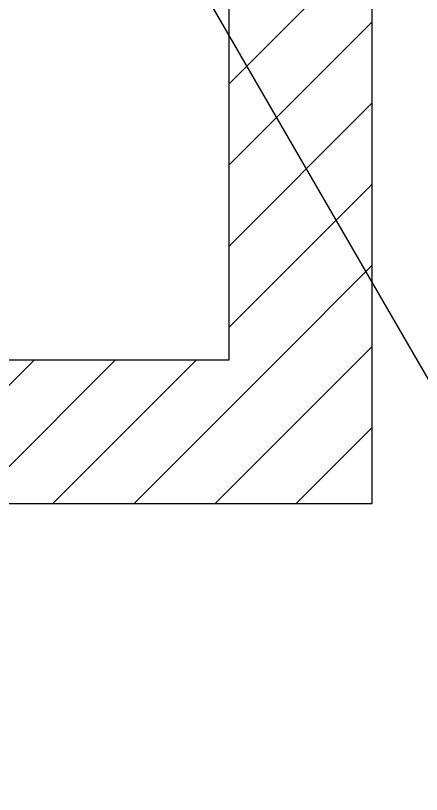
# Model space of a CAD drawing. Header units: millimetres. Extents: x 1680 to 166026, y 35966 to 91121.
# Drawn here: x 103174 to 104306, y 44688 to 46859 of the extents above; entities that cross this region are included whole.
import ezdxf

# ---------------------------------------------------------------- set-up
doc = ezdxf.new("R2010")
doc.units = ezdxf.units.MM
doc.layers.add('A-WALL', color=255, linetype='Continuous', lineweight=18)
doc.layers.add('A-WALL-PATT', color=111, linetype='Continuous', lineweight=50)
pattern_1 = [(45, (69924.02, 59888.87), (-113.1371, 113.1371), [])]

msp = doc.modelspace()

# ---------------------------------------------------------------- hatches: boundary and pattern name
at = {"layer": 'A-WALL-PATT', "lineweight": 18}
h = msp.add_hatch(dxfattribs=at)
h.set_pattern_fill('FP_1', color=256, style=0, pattern_type=2)
h.set_pattern_definition(pattern_1)
h.paths.add_polyline_path([(104168.5, 45899.1), (104168.5, 66299.1), (103768.5, 66299.1), (103768.5, 45899.1)], flags=0)
h = msp.add_hatch(dxfattribs=at)
h.set_pattern_fill('FP_1', color=256, style=0, pattern_type=2)
h.set_pattern_definition(pattern_1)
h.paths.add_polyline_path([(104168.5, 45499.1), (104168.5, 45899.1), (102828.5, 45899.1), (102828.5, 45499.1), (103768.5, 45499.1)], flags=0)
h.paths.add_polyline_path([(101572.4, 45499.1), (101828.5, 45499.1), (101828.5, 45899.1), (100578.5, 45899.1), (100578.5, 45499.1), (101263.2, 45499.1)], flags=0)
h.paths.add_polyline_path([(99578.5, 45499.1), (99578.5, 45899.1), (98608.5, 45899.1), (98608.5, 45499.1), (99408.2, 45499.1)], flags=0)
h.paths.add_polyline_path([(96508.5, 45499.1), (97908.5, 45499.1), (97908.5, 45899.1), (96508.5, 45899.1)], flags=0)

# ---------------------------------------------------------------- linework, layer by layer
at = {"ltscale": 20}
msp.add_line((86434.5, 76695), (110053.6, 35966.4), dxfattribs=at)
at = {"layer": 'A-WALL', "lineweight": 30}
for p, q in [((104168.5, 45499.1), (104168.5, 66699.1)), ((103768.5, 57039.1), (103768.5, 45899.1)), ((103768.5, 45899.1), (102828.5, 45899.1)), ((102828.5, 45499.1), (104168.5, 45499.1))]:
    msp.add_line(p, q, dxfattribs=at)

doc.saveas('drawing.dxf')
